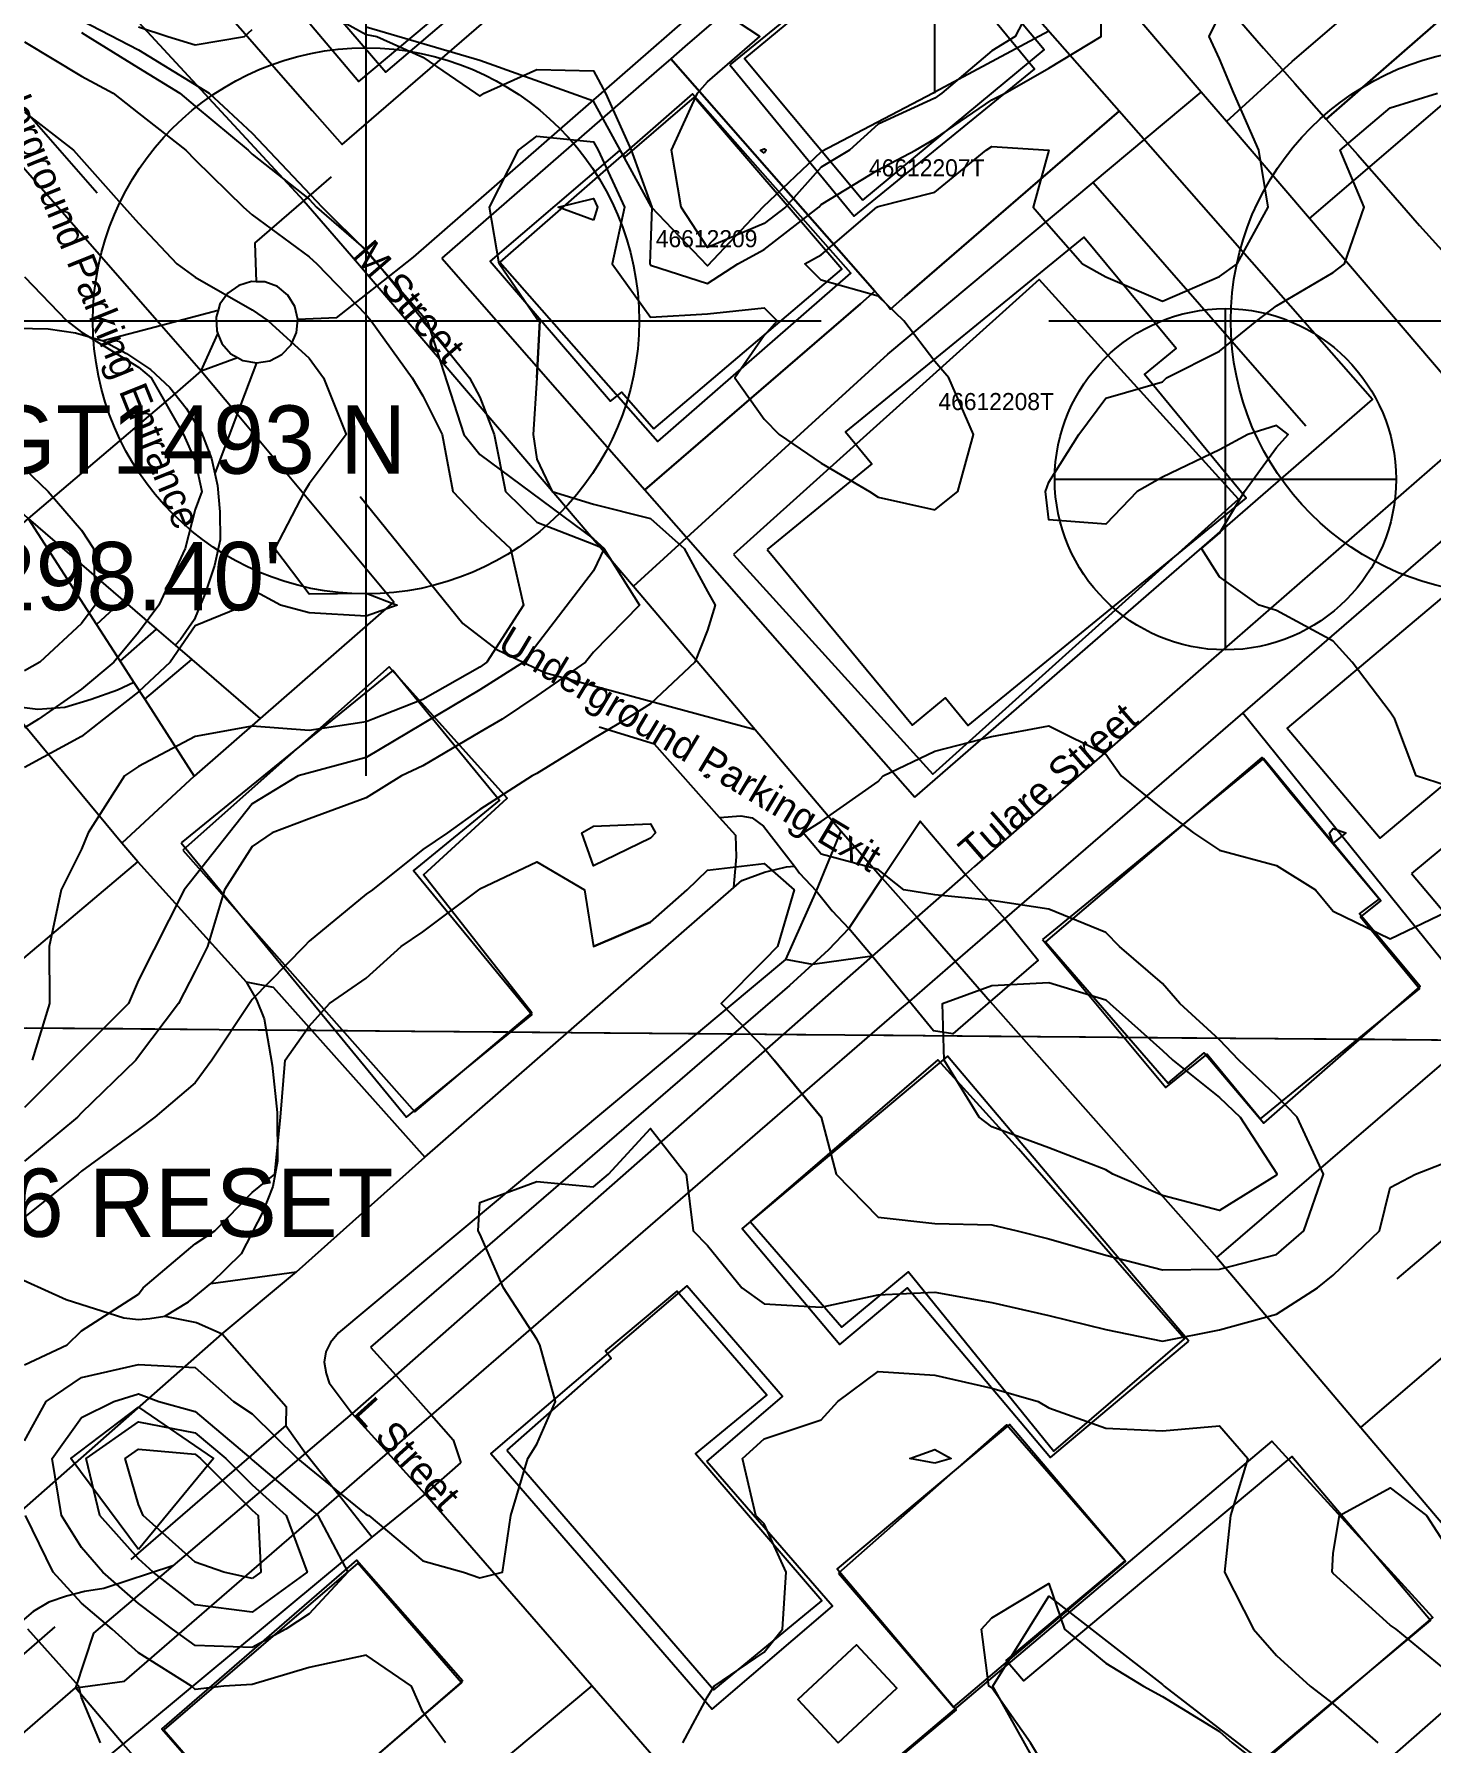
# Model space of a CAD drawing. Header units: metres. Extents: x 5999505 to 6749006, y 1851910 to 2460485.
# Drawn here: x 6330562 to 6331298, y 2151603 to 2152505 of the extents above; entities that cross this region are included whole.
import ezdxf

# ---------------------------------------------------------------- set-up
doc = ezdxf.new("R2010")
doc.units = ezdxf.units.M
for name, color, linetype in [('ADJOINING_LABELS', 230, 'Continuous'), ('ADJOINING_PARCELS', 241, 'Continuous'), ('BENCHMARKS', 2, 'Continuous'), ('BM_LABELS', 2, 'Continuous'), ('BUILDINGS', 9, 'Continuous'), ('CENTER', 1, 'Continuous'), ('CL_LOCAL', 4, 'Continuous'), ('CL_MAJOR', 2, 'Continuous'), ('CL_TRAIL', 6, 'Continuous'), ('CONTOUR_1FT', 251, 'Continuous'), ('CONTOUR_INDEX', 150, 'Continuous'), ('CONTOUR_MAJOR', 92, 'Continuous'), ('PLSS_QQ', 8, 'Continuous'), ('PLSS_QQ_3D', 7, 'Continuous'), ('PLSS_SECTION', 7, 'Continuous'), ('PLSS_SECTION_3D', 7, 'Continuous'), ('ROAD_LABELS', 3, 'Continuous')]:
    doc.layers.add(name, color=color, linetype=linetype)

msp = doc.modelspace()

# ---------------------------------------------------------------- linework, layer by layer
at = {"layer": 'ADJOINING_PARCELS'}
for points in [[(6331371.1293, 2152570.9249), (6331355.9352, 2152558.3067), (6331243.0464, 2152459.8385), (6331259.5958, 2152441.1352), (6331275.9987, 2152422.4331), (6331292.4017, 2152403.731), (6331308.9526, 2152385.2098), (6331325.3556, 2152366.5077), (6331340.742, 2152348.9062), (6331454.211, 2152446.6419), (6331469.2616, 2152459.6254), (6331582.8657, 2152556.0862), (6331566.1741, 2152575.3366), (6331549.7711, 2152594.0385), (6331533.3696, 2152612.9225), (6331516.9666, 2152631.6244), (6331500.7101, 2152650.3252), (6331484.3087, 2152669.2091), (6331371.1293, 2152570.9249)], [(6331012.2104, 2152361.0631), (6331013.3705, 2152359.5973), (6331020.8974, 2152366.271), (6331133.9279, 2152464.0089), (6331018.2357, 2152595.6596), (6330905.0603, 2152498.1054), (6330897.5349, 2152491.6137), (6331005.0974, 2152369.131), (6331012.2104, 2152361.0631)], [(6330776.8242, 2152386.4762), (6330883.9501, 2152264.3607), (6330997.5704, 2152362.4573), (6331005.0974, 2152369.131), (6330897.5349, 2152491.6137), (6330890.0095, 2152485.1221), (6330776.8242, 2152386.4762)], [(6331026.2059, 2152102.2736), (6331267.6224, 2152312.0052), (6331133.9279, 2152464.0089), (6331020.8974, 2152366.271), (6331013.3705, 2152359.5973), (6331012.2104, 2152361.0631), (6331005.0974, 2152369.131), (6330997.5704, 2152362.4573), (6330883.9501, 2152264.3607), (6331026.2059, 2152102.2736)]]:
    msp.add_lwpolyline(points, close=True, dxfattribs=at)
for points in [[(6331193.6913, 2152515.9461), (6331210.0941, 2152497.2439), (6331210.0941, 2152497.2439), (6331226.6435, 2152478.5406), (6331243.0464, 2152459.8385), (6331355.9352, 2152558.3067)], [(6330659.1032, 2152520.6936), (6330675.6522, 2152501.99), (6330692.0532, 2152483.1055), (6330708.4557, 2152464.4031), (6330724.2782, 2152446.4336), (6330837.6054, 2152544.532)]]:
    msp.add_lwpolyline(points, dxfattribs=at)
at = {"layer": 'BENCHMARKS'}
for p, q in [((6331190.0153, 2152179.8619, 296.1), (6331190.0153, 2152359.8619, 296.1)), ((6331100.0153, 2152269.8619, 296.1), (6331280.0153, 2152269.8619, 296.1))]:
    msp.add_line(p, q, dxfattribs=at)
msp.add_circle((6331190.0153, 2152269.8619, 296.1), 90, dxfattribs=at)
at = {"layer": 'BUILDINGS'}
for points in [[(6330694.7424, 2152525.134), (6330733.0488, 2152479.6744), (6330939.5867, 2152652.7359), (6330901.2772, 2152697.8312), (6330694.7424, 2152525.134)], [(6330708.2332, 2152530.1203), (6330747.3009, 2152484.5817), (6330943.8876, 2152651.9361), (6330904.8198, 2152697.4745), (6330708.2332, 2152530.1203)], [(6330928.6287, 2152488.4826), (6330994.2853, 2152408.5397), (6331089.4221, 2152486.0724), (6331023.765, 2152565.9787), (6330928.6287, 2152488.4826)], [(6330998.8971, 2152417.0576), (6331094.4879, 2152496.3706), (6331052.9907, 2152545.8607), (6331046.7957, 2152540.8144), (6331029.3884, 2152562.0734), (6331007.8497, 2152544.0462), (6331004.3665, 2152548.0796), (6330936.5093, 2152491.8403), (6330998.8971, 2152417.0576)], [(6330807.3695, 2152384.3324), (6330890.7802, 2152289.6807), (6330992.4862, 2152378.5183), (6330909.0754, 2152473.1698), (6330807.3695, 2152384.3324)], [(6330888.6079, 2152296.3611), (6330987.7574, 2152380.7415), (6330909.9685, 2152471.3057), (6330873.3758, 2152439.9313), (6330870.4726, 2152443.2318), (6330802.304, 2152384.8109), (6330865.8727, 2152311.1105), (6330871.7717, 2152315.7951), (6330888.6079, 2152296.3611)], [(6330948.4515, 2152232.8855), (6331025.0512, 2152140.1468), (6331042.4582, 2152154.5671), (6331054.3523, 2152139.9066), (6331200.9715, 2152259.9422), (6331147.2956, 2152325.1871), (6331164.1104, 2152338.8842), (6331115.3621, 2152397.5354), (6330989.6902, 2152294.8041), (6331003.6173, 2152277.9425), (6330948.4515, 2152232.8855)], [(6330930.6425, 2152230.1917), (6331035.7112, 2152114.3557), (6331196.9519, 2152259.3198), (6331091.8537, 2152375.1554), (6330930.6425, 2152230.1917)], [(6331288.1381, 2152061.9002), (6331320.3524, 2152023.7728), (6331436.3104, 2152121.1239), (6331338.5013, 2152236.2436), (6331222.5405, 2152138.5288), (6331271.5884, 2152080.6035), (6331309.9451, 2152112.6921), (6331326.1988, 2152093.6272), (6331288.1381, 2152061.9002)], [(6330639.5, 2152078.1401), (6330758.1617, 2151933.3568), (6330824.2446, 2151987.4258), (6330761.8653, 2152063.301), (6330807.2967, 2152100.4279), (6330751.0111, 2152168.9716), (6330639.5, 2152078.1401)], [(6330640.2878, 2152074.1652), (6330762.5512, 2151936.197), (6330824.2829, 2151988.5177), (6330767.1814, 2152061.2185), (6330811.2625, 2152101.6332), (6330749.123, 2152170.9895), (6330640.2878, 2152074.1652)], [(6331093.573, 2152027.0863), (6331158.5726, 2151949.006), (6331180.4016, 2151966.6668), (6331208.5466, 2151932.5774), (6331292.3285, 2152001.0655), (6331261.2832, 2152038.8193), (6331271.9032, 2152047.4701), (6331210.1029, 2152122.6114), (6331093.573, 2152027.0863)], [(6331095.1751, 2152025.9081), (6331159.7936, 2151951.3989), (6331178.7951, 2151967.2989), (6331210.3152, 2151930.2692), (6331292.6616, 2152002.3734), (6331260.7408, 2152040.5713), (6331271.031, 2152048.3147), (6331224.3403, 2152104.2547), (6331209.1404, 2152123.1654), (6331095.1751, 2152025.9081)], [(6331170.6638, 2151815.2917), (6331043.5468, 2151965.6036), (6330935.259, 2151874.7446), (6330986.624, 2151813.523), (6331022.3264, 2151843.4486), (6331097.7822, 2151753.9961), (6331170.6638, 2151815.2917)], [(6330939.5079, 2151878.314), (6330987.7837, 2151822.7246), (6331022.9808, 2151851.7805), (6331099.6258, 2151757.2577), (6331168.476, 2151816.511), (6331080.9185, 2151916.7663), (6331038.4607, 2151963.5701), (6330939.5079, 2151878.314)], [(6330916.6692, 2151751.8399), (6330956.5097, 2151786.1003), (6330905.9999, 2151844.4022), (6330802.7133, 2151756.0512), (6330919.4067, 2151621.1148), (6330982.8559, 2151675.5698), (6330916.6692, 2151751.8399)], [(6330811.1966, 2151757.8384), (6330920.1939, 2151631.3388), (6330977.1635, 2151678.2378), (6330910.607, 2151755.858), (6330948.1938, 2151786.8602), (6330900.7026, 2151841.6423), (6330863.0833, 2151810.2399), (6330866.2159, 2151806.3187), (6330811.1966, 2151757.8384)], [(6331052.3164, 2151462.3812), (6331298.099, 2151667.8904), (6331224.9626, 2151754.4107), (6331083.6301, 2151636.152), (6331074.3401, 2151646.7863), (6331137.1879, 2151699.4262), (6331076.2393, 2151771.2841), (6330985.3611, 2151695.2093), (6331048.0468, 2151620.7884), (6330972.2164, 2151557.3329), (6331052.3164, 2151462.3812)], [(6330985.9278, 2151692.8382), (6331046.6526, 2151622.2926), (6331137.2725, 2151699.0251), (6331074.5972, 2151771.1519), (6330985.9278, 2151692.8382)], [(6330972.2798, 2151557.9149), (6331055.5934, 2151461.7718), (6331299.3724, 2151669.5183), (6331214.4506, 2151762.5428), (6330972.2798, 2151557.9149)], [(6330787.9559, 2151636.0278), (6330731.9237, 2151699.8365), (6330629.2161, 2151610.7532), (6330684.9553, 2151546.9467), (6330787.9559, 2151636.0278)], [(6330630.2963, 2151610.271), (6330684.9571, 2151547.1651), (6330787.2443, 2151635.0142), (6330732.6129, 2151698.1196), (6330630.2963, 2151610.271)], [(6330985.7812, 2151603.4591), (6331016.7866, 2151632.3309), (6330995.5814, 2151655.0773), (6330964.576, 2151626.2056), (6330985.7812, 2151603.4591)]]:
    msp.add_lwpolyline(points, close=True, dxfattribs=at)
at = {"layer": 'CENTER'}
msp.add_line((6331036.8765, 2152473.3947, 275.3327), (6331036.8765, 2152833.3947, 275.3327), dxfattribs=at)
at = {"layer": 'CL_LOCAL'}
for points in [[(6331190.5251, 2152458.5211), (6331225.1268, 2152490.1306), (6331446.9535, 2152680.619), (6331500.7597, 2152724.4503)], [(6330511.5083, 2152631.6012), (6330523.2909, 2152542.7795), (6330528.4822, 2152514.8124), (6330532.8312, 2152498.4661), (6330541.9802, 2152481.4251), (6330595.0783, 2152420.9532)], [(6331234.3235, 2152407.3012), (6331414.9549, 2152562.411)], [(6330877.9646, 2152213.403), (6331012.0921, 2152335.9065), (6331120.2279, 2152426.3302), (6331177.2898, 2152473.9934)], [(6331120.2279, 2152426.3302), (6331232.461, 2152297.9485)], [(6330733.8303, 2152260.6773), (6330787.9015, 2152193.7172), (6330805.4611, 2152180.2844), (6330830.9121, 2152167.952), (6330942.1043, 2152137.8049)], [(6331330.2822, 2151983.8982), (6331199.2223, 2152146.5474)], [(6331185.4128, 2151859.3695), (6331330.2822, 2151983.8982), (6331483.3544, 2152115.4964)], [(6330987.3215, 2152084.4978), (6330974.286, 2152052.8574), (6330958.0773, 2152016.6192)], [(6330958.0773, 2152016.6192), (6330722.2985, 2151819.5866), (6330718.1844, 2151814.5962), (6330715.6819, 2151809.5925), (6330714.9054, 2151804.247), (6330715.8527, 2151798.2684), (6330717.5402, 2151793.2303), (6330729.6568, 2151777.1116)], [(6331003.8042, 2152018.3196), (6330972.2968, 2152013.9542), (6330958.0773, 2152016.6192)], [(6331418.3328, 2151904.4283), (6331391.302, 2151935.0497), (6331384.0717, 2151935.9827), (6331280.3803, 2151848.0701)], [(6331261.4533, 2151769.6942), (6331418.3328, 2151904.4283)], [(6330635.0797, 2151696.7722), (6330598.6157, 2151684.8023), (6330588.4636, 2151683.2109), (6330578.9206, 2151680.8499), (6330569.7217, 2151677.576), (6330561.3307, 2151672.7663), (6330498.2686, 2151619.1464), (6330471.8863, 2151596.6449), (6330461.8516, 2151591.5211), (6330453.3712, 2151590.0981), (6330440.4868, 2151591.2234), (6330432.7686, 2151593.3984), (6330427.1071, 2151596.2483), (6330409.6296, 2151608.9889)], [(6330904.7354, 2151268.52), (6330698.298, 2151501.692), (6330608.8135, 2151602.729), (6330583.6804, 2151632.4254)], [(6330855.8897, 2151633.4317), (6330698.298, 2151501.692)]]:
    msp.add_lwpolyline(points, dxfattribs=at)
at = {"layer": 'CL_MAJOR'}
for points in [[(6331334.2275, 2152290.4892), (6331234.3235, 2152407.3012), (6331190.5251, 2152458.5211), (6331177.2898, 2152473.9934), (6331043.6315, 2152630.257), (6331022.5021, 2152655.0052), (6330913.8933, 2152781.9746), (6330845.6871, 2152861.7566), (6330737.4865, 2152988.2864), (6330718.8242, 2153010.102)], [(6330412.8958, 2152748.1143), (6330433.0917, 2152723.9559), (6330462.0223, 2152689.3859), (6330489.2758, 2152657.5604), (6330511.5083, 2152631.6012), (6330608.3182, 2152520.2732), (6330704.0498, 2152416.7091), (6330729.2463, 2152387.6676), (6330742.7723, 2152371.9378), (6330877.9646, 2152213.403), (6330942.1043, 2152137.8049), (6330987.3215, 2152084.4978), (6331004.6224, 2152064.5139), (6331009.0347, 2152059.4171), (6331027.2693, 2152038.9523)], [(6331334.2275, 2152290.4892), (6331304.4344, 2152280.7211), (6331057.728, 2152065.535), (6331053.0058, 2152061.4232), (6331027.2693, 2152038.9523)], [(6331047.6481, 2152015.521), (6331073.7072, 2152038.0257), (6331199.2223, 2152146.5474), (6331325.5629, 2152255.7911), (6331334.2275, 2152290.4892)], [(6331027.2693, 2152038.9523), (6331003.8042, 2152018.3196), (6330752.6206, 2151797.3113), (6330729.6568, 2151777.1116)], [(6331027.2693, 2152038.9523), (6331047.6481, 2152015.521)], [(6330748.4161, 2151756.3147), (6330771.3773, 2151776.1867), (6331018.1649, 2151989.9862), (6331023.3886, 2151994.4943), (6331047.6481, 2152015.521)], [(6331047.6481, 2152015.521), (6331065.9357, 2151994.364), (6331185.4128, 2151859.3695), (6331261.4533, 2151769.6942), (6331352.8483, 2151661.9811)], [(6330729.6568, 2151777.1116), (6330705.0168, 2151756.1975), (6330635.0797, 2151696.7722), (6330593.2357, 2151661.2544), (6330583.6804, 2151632.4254)], [(6330748.4161, 2151756.3147), (6330729.6568, 2151777.1116)], [(6330583.6804, 2151632.4254), (6330609.4969, 2151635.9998), (6330722.6806, 2151734.0261), (6330748.4161, 2151756.3147)], [(6332014.0761, 2150289.4431), (6331989.9473, 2150316.8363), (6331901.1826, 2150420.9214), (6331897.4935, 2150424.92), (6331867.1219, 2150459.3545), (6331783.5786, 2150553.2033), (6331676.401, 2150673.8593), (6331586.4383, 2150781.6688), (6331462.436, 2150930.2785), (6331366.9904, 2151044.6869), (6331290.9886, 2151132.2135), (6331104.939, 2151347.0846), (6331056.7445, 2151401.9814), (6330955.3458, 2151519.025), (6330855.8897, 2151633.4317), (6330767.9882, 2151734.5645), (6330748.4161, 2151756.3147)], [(6330447.9909, 2150867.4915), (6330469.9516, 2150886.7526), (6330602.1592, 2151002.8622), (6330752.3706, 2151134.7348), (6330904.7354, 2151268.52), (6331001.1949, 2151353.2138), (6331056.7445, 2151401.9814), (6331352.8483, 2151661.9811)], [(6330431.8045, 2151501.0407), (6330460.166, 2151525.4555), (6330583.6804, 2151632.4254)]]:
    msp.add_lwpolyline(points, dxfattribs=at)
at = {"layer": 'CL_TRAIL'}
for points in [[(6330761.8847, 2152387.0721), (6331022.257, 2152614.3765)], [(6330548.6677, 2152442.9603), (6330629.0519, 2152350.9904), (6330649.9539, 2152327.1175), (6330668.9598, 2152304.2797), (6330751.5141, 2152205.2657), (6330681.0625, 2152143.6964), (6330646.3527, 2152113.3262), (6330608.1726, 2152077.8512), (6330548.2272, 2152150.2846), (6330494.3061, 2152192.6688), (6330462.1203, 2152248.3818), (6330407.6884, 2152310.5761), (6330408.4401, 2152323.6037), (6330443.5218, 2152352.8783), (6330475.2081, 2152379.0498), (6330548.6677, 2152442.9603)], [(6330678.2562, 2152394.421), (6330704.0498, 2152416.7091), (6330718.7464, 2152429.3675)], [(6330678.2562, 2152394.421), (6330678.9975, 2152374.0632)], [(6330721.2709, 2152354.93), (6330742.7723, 2152371.9378), (6330761.8847, 2152387.0721)], [(6330676.5075, 2152374.1564), (6330669.751, 2152372.1002), (6330664.0326, 2152367.9967), (6330659.853, 2152362.1695), (6330658.9181, 2152358.9369), (6330657.8331, 2152355.2686), (6330658.2137, 2152348.0932), (6330658.8168, 2152346.5956), (6330660.9136, 2152341.4449), (6330665.675, 2152336.0539), (6330669.2043, 2152334.059), (6330671.946, 2152332.5073), (6330679.056, 2152331.2111), (6330686.1857, 2152332.3176), (6330692.5427, 2152335.6878), (6330697.3612, 2152340.8181), (6330700.256, 2152347.202), (6330700.958, 2152354.1865), (6330699.344, 2152361.0443), (6330695.6129, 2152367.0094), (6330690.1698, 2152371.4593), (6330683.5675, 2152373.9164), (6330678.9975, 2152374.0632), (6330676.5075, 2152374.1564)], [(6330658.9181, 2152358.9369), (6330629.0519, 2152350.9904), (6330598.2166, 2152342.797)], [(6330721.2709, 2152354.93), (6330700.958, 2152354.1865)], [(6330504.1157, 2152334.5044), (6330520.7681, 2152342.6685), (6330536.5383, 2152346.8715), (6330552.7055, 2152349.4693), (6330569.2306, 2152349.2607), (6330583.7764, 2152347.1025), (6330598.2166, 2152342.797), (6330610.6746, 2152336.1778), (6330623.2058, 2152327.774), (6330633.3831, 2152318.1881), (6330636.0519, 2152314.8895), (6330642.1435, 2152307.3396), (6330650.097, 2152294.5681), (6330655.347, 2152280.8722), (6330657.2151, 2152272.8473), (6330658.6583, 2152266.6097), (6330659.8624, 2152252.6558), (6330659.9175, 2152237.9467), (6330657.0218, 2152224.3177), (6330652.1546, 2152209.6855), (6330646.2086, 2152195.7174), (6330639.1196, 2152185.2903), (6330636.2239, 2152182.3651)], [(6330649.9539, 2152327.1175), (6330658.8168, 2152346.5956)], [(6330649.9539, 2152327.1175), (6330669.2043, 2152334.059)], [(6330679.056, 2152331.2111), (6330668.9598, 2152304.2797), (6330657.2151, 2152272.8473)], [(6330649.9539, 2152327.1175), (6330636.0519, 2152314.8895), (6330558.8258, 2152249.0801), (6330494.3061, 2152192.6688)], [(6330484.3465, 2152317.9194), (6330492.4894, 2152310.389), (6330509.5315, 2152294.6302), (6330558.8258, 2152249.0801), (6330594.7913, 2152193.2998), (6330607.3196, 2152173.8282), (6330614.4664, 2152162.7381)], [(6330558.8258, 2152249.0801), (6330608.6979, 2152206.0739), (6330626.4762, 2152190.746), (6330636.2239, 2152182.3651)], [(6330594.7913, 2152193.2998), (6330608.6979, 2152206.0739)], [(6330607.3196, 2152173.8282), (6330626.4762, 2152190.746)], [(6330620.2244, 2152153.8074), (6330645.011, 2152174.7566)], [(6330636.2239, 2152182.3651), (6330645.011, 2152174.7566), (6330681.0625, 2152143.6964)], [(6330614.4664, 2152162.7381), (6330605.9055, 2152158.6215), (6330591.9749, 2152153.6388), (6330578.0509, 2152149.4571), (6330563.9185, 2152148.4445), (6330548.2272, 2152150.2846)], [(6330614.4664, 2152162.7381), (6330620.2244, 2152153.8074), (6330646.3527, 2152113.3262)], [(6330930.873, 2152054.5968), (6330932.148, 2152070.7148), (6330931.8294, 2152081.8945), (6330923.2931, 2152091.5033), (6330889.0031, 2152130.1579), (6330859.7441, 2152139.0992)], [(6330923.2931, 2152091.5033), (6330934.4347, 2152092.2857), (6330940.5215, 2152091.2892), (6330946.3755, 2152086.9087), (6330962.8168, 2152065.7304)], [(6330991.4705, 2152032.9837), (6331009.0347, 2152059.4171), (6331029.0615, 2152089.5804), (6331053.0058, 2152061.4232), (6331073.7072, 2152038.0257), (6331091.3455, 2152016.2915), (6331065.9357, 2151994.364), (6331046.2217, 2151977.3413), (6331036.1543, 2151978.9165), (6331023.3886, 2151994.4943), (6331003.8042, 2152018.3196), (6330991.4705, 2152032.9837)], [(6330616.5315, 2152068.0618), (6330608.1726, 2152077.8512)], [(6330443.7004, 2151921.7036), (6330535.9757, 2152000.0953), (6330616.5315, 2152068.0618), (6330673.681, 2152004.8262), (6330687.8697, 2152001.9792), (6330767.9228, 2151912.306)], [(6330767.9228, 2151912.306), (6330930.873, 2152054.5968), (6330935.0639, 2152058.2396), (6330946.9966, 2152062.5835), (6330958.6533, 2152065.4369), (6330962.8168, 2152065.7304), (6330965.4539, 2152062.1409)], [(6330965.4539, 2152062.1409), (6330974.286, 2152052.8574), (6330982.5793, 2152042.1948)], [(6330982.5793, 2152042.1948), (6330991.4705, 2152032.9837), (6330980.7704, 2152021.7123)], [(6330980.7704, 2152021.7123), (6330972.2968, 2152013.9542), (6330960.1914, 2152002.8399)], [(6330673.681, 2152004.8262), (6330679.1116, 2151995.2793), (6330683.1908, 2151985.3066), (6330687.4737, 2151960.8784), (6330689.9638, 2151935.8097), (6330690.1646, 2151910.2864), (6330687.6806, 2151896.8361), (6330682.4716, 2151883.4081), (6330671.1255, 2151861.2927), (6330655.0864, 2151845.7691)], [(6330960.1914, 2152002.8399), (6330739.2623, 2151812.0931)], [(6330474.2162, 2151883.8076), (6330547.0061, 2151851.7536), (6330578.8576, 2151837.3296), (6330609.1655, 2151827.6148), (6330616.9531, 2151826.7499), (6330622.9353, 2151827.2833), (6330630.7397, 2151828.4571), (6330643.3434, 2151835.9991), (6330655.0864, 2151845.7691), (6330700.2634, 2151851.8424), (6330767.9228, 2151912.306)], [(6330661.0212, 2151819.1066), (6330700.2634, 2151851.8424)], [(6330630.7397, 2151828.4571), (6330647.4738, 2151825.1158), (6330661.0212, 2151819.1066)], [(6330474.8581, 2151655.2001), (6330661.0212, 2151819.1066), (6330694.6992, 2151780.8572), (6330694.588, 2151770.8825)], [(6330739.2623, 2151812.0931), (6330752.6206, 2151797.3113), (6330771.3773, 2151776.1867), (6330782.7879, 2151763.3141)], [(6330694.588, 2151770.8825), (6330612.8365, 2151700.1222)], [(6330694.588, 2151770.8825), (6330705.0168, 2151756.1975), (6330722.6806, 2151734.0261), (6330740.1696, 2151711.9653)], [(6330782.7879, 2151763.3141), (6330786.9375, 2151751.1928)], [(6330740.1696, 2151711.9653), (6330767.9882, 2151734.5645), (6330786.9375, 2151751.1928)], [(6330483.918, 2151498.865), (6330608.8135, 2151602.729), (6330740.1696, 2151711.9653)], [(6330572.7802, 2151664.6262), (6330484.2656, 2151587.5506), (6330475.4616, 2151582.4167), (6330466.7016, 2151579.0663), (6330456.6102, 2151577.7294), (6330446.9732, 2151578.209)]]:
    msp.add_lwpolyline(points, dxfattribs=at)
at = {"layer": 'CONTOUR_1FT'}
for points, elevation in [([(6330706.8765, 2152520.9479), (6330736.8765, 2152504.4014), (6330742.6457, 2152503.3947), (6330766.8765, 2152492.5326), (6330794.6265, 2152473.3947), (6330796.8765, 2152471.8429), (6330799.2449, 2152473.3947), (6330826.8765, 2152486.0453), (6330856.8765, 2152485.2697), (6330863.1402, 2152473.3947), (6330876.7602, 2152443.3947), (6330886.8765, 2152415.3302), (6330887.4982, 2152413.3947), (6330886.8765, 2152393.3947), (6330886.4817, 2152383.3947), (6330886.8765, 2152382.8442), (6330916.8765, 2152373.1273), (6330932.8765, 2152383.3947), (6330946.8765, 2152391.0659), (6330975.6412, 2152413.3947), (6330976.8765, 2152414.7672), (6331006.8765, 2152433.0101), (6331026.6326, 2152443.3947), (6331036.8765, 2152449.3947), (6331066.8765, 2152469.9521), (6331073.8765, 2152473.3947), (6331096.8765, 2152486.6639), (6331124.4955, 2152503.3947), (6331124.7765, 2152533.3947)], 295), ([(6331094.8176, 2152533.3947), (6331079.13, 2152503.3947), (6331066.8765, 2152495.8295), (6331040.5499, 2152473.3947), (6331036.8765, 2152470.8232), (6331006.8765, 2152457.1947), (6330991.8765, 2152443.3947), (6330976.8765, 2152434.3751), (6330957.9941, 2152413.3947), (6330946.8765, 2152404.7645), (6330916.8765, 2152392.0347), (6330903.0423, 2152413.3947), (6330897.9291, 2152443.3947), (6330911.5823, 2152473.3947), (6330916.8765, 2152479.3947), (6330944.5688, 2152503.3947), (6330916.8765, 2152521.3947)], 296), ([(6330616.8765, 2152508.5166), (6330632.432, 2152503.3947), (6330646.8765, 2152498.9119), (6330672.8765, 2152503.3947), (6330676.8765, 2152507.1447)], 294), ([(6330828.4554, 2152353.3947), (6330826.8765, 2152354.4661), (6330807.1204, 2152383.3947), (6330802.0583, 2152413.3947), (6330817.331, 2152443.3947), (6330826.8765, 2152450.7203), (6330856.8765, 2152447.8157), (6330859.3183, 2152443.3947), (6330873.2272, 2152413.3947), (6330866.7449, 2152383.3947), (6330886.8765, 2152355.3213), (6330916.8765, 2152357.0845), (6330946.8765, 2152360.2368), (6330953.6006, 2152353.3947), (6330946.8765, 2152345.7476), (6330931.26, 2152323.3947), (6330946.8765, 2152301.4716), (6330954.801, 2152293.3947), (6330976.8765, 2152278.3947), (6331002.3112, 2152263.3947), (6331006.8765, 2152260.3512), (6331036.8765, 2152253.7947), (6331048.8765, 2152263.3947), (6331057.199, 2152293.3947), (6331044.1178, 2152323.3947), (6331036.8765, 2152331.9661), (6331020.4702, 2152353.3947), (6331006.8765, 2152366.3797), (6330976.8765, 2152374.8232), (6330968.1668, 2152383.3947), (6330976.8765, 2152388.2595), (6331006.2449, 2152413.3947), (6331006.8765, 2152413.7793), (6331036.8765, 2152421.3539), (6331063.8765, 2152443.3947), (6331066.8765, 2152445.3619), (6331096.8765, 2152443.3947), (6331088.6946, 2152413.3947), (6331096.8765, 2152403.7518), (6331114.689, 2152383.3947), (6331126.8765, 2152376.5526), (6331156.8765, 2152363.7225), (6331186.8765, 2152376.8729), (6331196.2515, 2152383.3947), (6331212.4647, 2152413.3947), (6331207.6117, 2152443.3947), (6331194.4884, 2152473.3947), (6331186.8765, 2152491.609), (6331181.3765, 2152503.3947), (6331186.8765, 2152514.3947)], 294), ([(6330586.8765, 2152505.3947), (6330590.2785, 2152503.3947), (6330616.8765, 2152486.8562), (6330638.7515, 2152473.3947), (6330646.8765, 2152466.6121), (6330674.689, 2152443.3947), (6330676.8765, 2152441.2297), (6330706.8765, 2152417.5326), (6330710.8109, 2152413.3947), (6330736.8765, 2152390.6804), (6330743.096, 2152383.3947), (6330766.8765, 2152353.8492), (6330767.2174, 2152353.3947), (6330791.3957, 2152323.3947), (6330796.8765, 2152313.2161), (6330804.4792, 2152293.3947), (6330810.3765, 2152263.3947), (6330826.8765, 2152247.2971), (6330856.8765, 2152235.7024), (6330862.199, 2152233.3947), (6330881.0228, 2152203.3947), (6330856.8765, 2152178.6447), (6330852.5907, 2152173.3947), (6330826.8765, 2152155.6482), (6330808.7515, 2152143.3947), (6330796.8765, 2152136.5272), (6330766.8765, 2152118.6888), (6330755.6265, 2152113.3947), (6330736.8765, 2152101.8562), (6330706.8765, 2152090.7532), (6330687.3765, 2152083.3947), (6330676.8765, 2152076.1533), (6330662.2098, 2152053.3947), (6330653.3765, 2152023.3947), (6330646.8765, 2152010.3947), (6330637.9291, 2151993.3947), (6330616.8765, 2151965.4877), (6330615.4479, 2151963.3947), (6330586.8765, 2151935.7024), (6330584.7025, 2151933.3947), (6330556.8765, 2151910.2621)], 295), ([(6330556.8765, 2152500.5223), (6330586.8765, 2152482.3711), (6330603.6412, 2152473.3947), (6330616.8765, 2152462.9296), (6330641.9511, 2152443.3947), (6330646.8765, 2152438.3947), (6330672.2611, 2152413.3947), (6330676.8765, 2152409.228), (6330706.8765, 2152387.109), (6330710.939, 2152383.3947), (6330736.8765, 2152356.6205), (6330739.6287, 2152353.3947), (6330761.2515, 2152323.3947), (6330766.8765, 2152313.8202), (6330776.9817, 2152293.3947), (6330782.6392, 2152263.3947), (6330796.8765, 2152248.3947), (6330813.0303, 2152233.3947), (6330819.8765, 2152203.3947), (6330800.5128, 2152173.3947), (6330796.8765, 2152170.698), (6330766.8765, 2152153.7395), (6330740.4059, 2152143.3947), (6330736.8765, 2152141.8757), (6330706.8765, 2152137.3947), (6330676.8765, 2152139.5851), (6330646.8765, 2152134.2642), (6330616.8765, 2152118.3127), (6330609.5594, 2152113.3947), (6330590.305, 2152083.3947), (6330586.8765, 2152074.8232), (6330576.1622, 2152053.3947), (6330569.8765, 2152023.3947), (6330570.0015, 2151993.3947), (6330560.7895, 2151963.3947)], 296), ([(6331306.8765, 2152108.1006), (6331290.5128, 2152113.3947), (6331279.3765, 2152143.3947), (6331276.8765, 2152146.9947), (6331256.8765, 2152173.3947), (6331246.8765, 2152184.3947), (6331216.8765, 2152200.5822), (6331207.8765, 2152203.3947), (6331186.8765, 2152218.3947), (6331177.331, 2152233.3947), (6331186.8765, 2152241.4716), (6331200.1323, 2152263.3947), (6331216.8765, 2152286.6205), (6331223.0529, 2152293.3947), (6331216.8765, 2152298.1674), (6331201.8765, 2152293.3947), (6331186.8765, 2152285.3178), (6331156.8765, 2152271.0417), (6331143.4282, 2152263.3947), (6331126.8765, 2152246.2518), (6331096.8765, 2152248.3947), (6331095.1117, 2152263.3947), (6331096.8765, 2152268.3947), (6331112.6659, 2152293.3947), (6331126.8765, 2152312.6804), (6331156.8765, 2152321.1996), (6331158.9695, 2152323.3947), (6331186.8765, 2152337.3482), (6331206.5907, 2152353.3947), (6331216.8765, 2152361.3068), (6331246.8765, 2152378.9829), (6331252.7588, 2152383.3947), (6331263.0927, 2152413.3947), (6331250.5128, 2152443.3947), (6331276.8765, 2152465.7024), (6331301.8765, 2152473.3947)], 293), ([(6330556.8765, 2152463.3947), (6330582.5907, 2152443.3947), (6330586.8765, 2152438.7072), (6330609.3765, 2152413.3947), (6330616.8765, 2152404.9572), (6330637.1706, 2152383.3947), (6330646.8765, 2152376.3734), (6330676.8765, 2152359.1394), (6330685.314, 2152353.3947), (6330706.8765, 2152333.6804), (6330714.536, 2152323.3947), (6330726.3765, 2152293.3947), (6330706.8765, 2152267.3947), (6330704.4275, 2152263.3947), (6330688.8765, 2152233.3947), (6330706.8765, 2152209.3947), (6330736.8765, 2152209.8232), (6330753.2401, 2152203.3947), (6330736.8765, 2152197.5882), (6330706.8765, 2152199.4816), (6330691.8765, 2152203.3947), (6330676.8765, 2152211.5765), (6330673.5431, 2152203.3947), (6330646.8765, 2152192.4856), (6330633.6133, 2152173.3947), (6330616.8765, 2152157.8064)], 297), ([(6330946.8765, 2152441.8562), (6330944.8765, 2152443.3947), (6330946.8765, 2152444.1739), (6330947.9479, 2152443.3947), (6330946.8765, 2152441.8562)], 297), ([(6330856.8765, 2152406.4716), (6330838.1265, 2152413.3947), (6330856.8765, 2152417.8501), (6330859.0092, 2152413.3947), (6330856.8765, 2152406.4716)], 293), ([(6330556.8765, 2152376.5765), (6330579.0504, 2152353.3947), (6330586.8765, 2152347.3947), (6330616.8765, 2152328.9761), (6330623.5431, 2152323.3947), (6330640.6696, 2152293.3947), (6330646.8765, 2152279.5485), (6330650.2636, 2152263.3947), (6330646.8765, 2152253.8492), (6330641.5823, 2152233.3947), (6330627.7168, 2152203.3947), (6330616.8765, 2152189.0613), (6330603.9407, 2152173.3947), (6330586.8765, 2152159.1962), (6330564.1292, 2152143.3947), (6330556.8765, 2152138.7793)], 298), ([(6330826.8765, 2152323.3947), (6330828.4554, 2152353.3947), (6330826.8765, 2152323.3947), (6330825.0271, 2152293.3947), (6330826.8765, 2152280.5375), (6330835.0583, 2152263.3947), (6330856.8765, 2152256.6814), (6330886.8765, 2152249.2011), (6330904.5873, 2152233.3947), (6330916.8765, 2152210.728), (6330920.9505, 2152203.3947), (6330916.8765, 2152190.1947), (6330910.2098, 2152173.3947), (6330886.8765, 2152151.4544), (6330874.0193, 2152143.3947), (6330856.8765, 2152133.109), (6330826.8765, 2152114.6109), (6330824.5688, 2152113.3947), (6330796.8765, 2152095.6898), (6330779.831, 2152083.3947), (6330766.8765, 2152074.6254), (6330740.338, 2152053.3947), (6330736.8765, 2152050.9947), (6330706.8765, 2152026.1725), (6330704.2902, 2152023.3947), (6330676.8765, 2151995.4999), (6330675.4971, 2151993.3947), (6330655.5765, 2151963.3947), (6330646.8765, 2151951.4769), (6330625.5861, 2151933.3947), (6330616.8765, 2151926.9661), (6330586.8765, 2151904.8947), (6330585.1323, 2151903.3947), (6330556.8765, 2151880.6844)], 294), ([(6330556.8765, 2152275.3947), (6330569.2902, 2152263.3947), (6330586.8765, 2152242.9947), (6330593.1922, 2152233.3947), (6330594.0765, 2152203.3947), (6330586.8765, 2152193.7518), (6330564.9534, 2152173.3947), (6330556.8765, 2152168.8295)], 299), ([(6330616.8765, 2152157.8064), (6330598.5015, 2152143.3947), (6330586.8765, 2152134.0947), (6330556.8765, 2152117.8003)], 297), ([(6330976.8765, 2151933.3947), (6330952.1706, 2151963.3947), (6330976.8765, 2151933.3947), (6330984.8176, 2151903.3947), (6331006.8765, 2151880.6674), (6331036.8765, 2151877.3947), (6331066.8765, 2151876.6823), (6331080.2098, 2151873.3947), (6331096.8765, 2151869.1693), (6331126.8765, 2151860.6549), (6331156.8765, 2151852.8883), (6331186.8765, 2151853.1967), (6331216.8765, 2151860.9704), (6331231.347, 2151873.3947), (6331241.7125, 2151903.3947), (6331227.7556, 2151933.3947), (6331216.8765, 2151944.6447), (6331196.9969, 2151963.3947), (6331186.8765, 2151974.1639), (6331166.0431, 2151993.3947), (6331156.8765, 2152003.8709), (6331134.0987, 2152023.3947), (6331126.8765, 2152030.7532), (6331096.8765, 2152043.1207), (6331066.8765, 2152047.7425), (6331036.8765, 2152050.6674), (6331020.5128, 2152053.3947), (6331006.8765, 2152064.109), (6330976.8765, 2152072.1447), (6330967.4028, 2152083.3947), (6330976.8765, 2152089.3947), (6331006.8765, 2152110.3947), (6331009.6037, 2152113.3947), (6331036.8765, 2152126.4382), (6331066.8765, 2152134.2642), (6331096.8765, 2152139.8653), (6331126.8765, 2152124.9331), (6331134.9846, 2152113.3947), (6331156.8765, 2152095.786), (6331173.1622, 2152083.3947), (6331186.8765, 2152074.1639), (6331216.8765, 2152066.1606), (6331237.5661, 2152053.3947), (6331246.8765, 2152042.1447), (6331276.8765, 2152027.3947), (6331306.8765, 2152041.8562)], 293), ([(6330916.8765, 2152112.4572), (6330915.1117, 2152113.3947), (6330916.8765, 2152114.228), (6330918.0303, 2152113.3947), (6330916.8765, 2152112.4572)], 293), ([(6330886.8765, 2152080.5822), (6330856.8765, 2152065.8947), (6330850.7, 2152083.3947), (6330856.8765, 2152086.8373), (6330886.8765, 2152088.1315), (6330889.5235, 2152083.3947), (6330886.8765, 2152080.5822)], 293), ([(6331246.8765, 2152077.9401), (6331244.8075, 2152083.3947), (6331246.8765, 2152085.7024), (6331253.5431, 2152083.3947), (6331246.8765, 2152077.9401)], 293), ([(6330556.8765, 2151802.7495), (6330579.3765, 2151813.3947), (6330586.8765, 2151820.728), (6330616.8765, 2151840.1514), (6330619.3765, 2151843.3947), (6330646.8765, 2151866.5526), (6330657.1396, 2151873.3947), (6330676.8765, 2151893.6649), (6330688.8765, 2151903.3947), (6330691.8765, 2151933.3947), (6330694.2765, 2151963.3947), (6330706.8765, 2151981.3947), (6330717.6457, 2151993.3947), (6330736.8765, 2152006.7875), (6330755.4765, 2152023.3947), (6330766.8765, 2152031.2029), (6330796.331, 2152053.3947), (6330796.8765, 2152053.7894), (6330826.8765, 2152068.1117), (6330852.0377, 2152053.3947), (6330856.8765, 2152023.3947), (6330886.8765, 2152036.3359), (6330856.8765, 2152023.3947), (6330856.8765, 2152023.3947)], 293), ([(6330886.8765, 2152036.3359), (6330906.2098, 2152053.3947), (6330916.8765, 2152063.6074), (6330946.8765, 2152067.1447), (6330962.5907, 2152053.3947), (6330953.8765, 2152023.3947), (6330946.8765, 2152016.1533), (6330924.1178, 2151993.3947), (6330946.8765, 2151969.8232), (6330952.1706, 2151963.3947)], 293), ([(6331216.8765, 2151902.8947), (6331186.8765, 2151884.1812), (6331156.8765, 2151892.0433), (6331130.6265, 2151903.3947), (6331126.8765, 2151905.7024), (6331096.8765, 2151917.3232), (6331066.8765, 2151928.3947), (6331060.1023, 2151933.3947), (6331041.7152, 2151963.3947), (6331040.7895, 2151993.3947), (6331066.8765, 2152002.7697), (6331096.8765, 2152004.3703), (6331126.8765, 2151995.3302), (6331129.0193, 2151993.3947), (6331156.8765, 2151968.5011), (6331162.331, 2151963.3947), (6331186.8765, 2151943.7583), (6331197.7336, 2151933.3947), (6331216.8765, 2151903.8359), (6331217.1224, 2151903.3947), (6331216.8765, 2151902.8947)], 294), ([(6330556.8765, 2151762.705), (6330568.1972, 2151783.3947), (6330586.8765, 2151796.1689), (6330616.8765, 2151802.9802), (6330646.8765, 2151801.4629), (6330667.003, 2151783.3947), (6330676.8765, 2151776.9484), (6330700.826, 2151753.3947), (6330706.8765, 2151748.3243), (6330736.8765, 2151723.8947), (6330738.305, 2151723.3947), (6330766.8765, 2151699.3947), (6330788.305, 2151693.3947), (6330796.8765, 2151690.3947), (6330808.8765, 2151693.3947), (6330813.2401, 2151723.3947), (6330822.1396, 2151753.3947), (6330826.8765, 2151760.8947), (6330836.8765, 2151783.3947), (6330828.5128, 2151813.3947), (6330826.8765, 2151816.2979), (6330809.3765, 2151843.3947), (6330796.8765, 2151871.9661), (6330796.0431, 2151873.3947), (6330796.8765, 2151888.3947), (6330826.8765, 2151899.4816), (6330856.8765, 2151896.6205), (6330864.6542, 2151903.3947), (6330886.8765, 2151927.3947), (6330905.6265, 2151903.3947), (6330909.3765, 2151873.3947), (6330916.8765, 2151865.6804), (6330935.016, 2151843.3947), (6330946.8765, 2151835.034), (6330976.8765, 2151833.1415), (6331006.8765, 2151839.6833), (6331036.8765, 2151841.1996), (6331066.8765, 2151835.7024), (6331096.8765, 2151828.7697), (6331126.8765, 2151821.3694), (6331156.8765, 2151815.2697), (6331186.8765, 2151821.3068), (6331216.8765, 2151829.5485), (6331238.6006, 2151843.3947), (6331246.8765, 2151850.0613), (6331271.2243, 2151873.3947), (6331276.8765, 2151896.3359), (6331290.2098, 2151903.3947), (6331306.8765, 2151909.9164)], 292), ([(6330903.8765, 2151603.3947), (6330916.8765, 2151627.7697), (6330920.4765, 2151633.3947), (6330946.8765, 2151651.2325), (6330956.4509, 2151663.3947), (6330958.4765, 2151693.3947), (6330946.8765, 2151718.9829), (6330942.331, 2151723.3947), (6330935.4479, 2151753.3947), (6330946.8765, 2151763.8295), (6330976.8765, 2151773.8492), (6330985.6265, 2151783.3947), (6331006.8765, 2151799.3322), (6331036.8765, 2151797.3947), (6331066.8765, 2151790.4856), (6331091.2515, 2151783.3947), (6331096.8765, 2151780.1804), (6331126.8765, 2151769.4412), (6331156.8765, 2151768.0458), (6331186.8765, 2151770.5375), (6331201.8765, 2151753.3947), (6331192.7781, 2151723.3947), (6331189.555, 2151693.3947), (6331204.7488, 2151663.3947), (6331216.8765, 2151649.4922), (6331234.7143, 2151633.3947), (6331246.8765, 2151624.0197), (6331270.4479, 2151603.3947)], 291), ([(6330676.8765, 2151653.6544), (6330646.8765, 2151654.728), (6330634.9377, 2151663.3947), (6330616.8765, 2151676.9061), (6330598.0938, 2151693.3947), (6330586.8765, 2151706.425), (6330576.2435, 2151723.3947), (6330571.347, 2151753.3947), (6330586.8765, 2151775.034), (6330603.8765, 2151783.3947), (6330616.8765, 2151787.4361), (6330627.5614, 2151783.3947), (6330646.8765, 2151778.1335), (6330676.2127, 2151753.3947), (6330676.8765, 2151752.731), (6330706.8765, 2151727.1975), (6330711.4918, 2151723.3947), (6330727.302, 2151693.3947), (6330706.8765, 2151671.4099), (6330694.5235, 2151663.3947), (6330676.8765, 2151653.6544)], 291), ([(6330676.8765, 2151672.2704), (6330646.8765, 2151676.282), (6330624.5829, 2151693.3947), (6330616.8765, 2151700.3947), (6330596.5823, 2151723.3947), (6330589.3422, 2151753.3947), (6330616.8765, 2151772.7216), (6330646.8765, 2151766.9394), (6330662.9384, 2151753.3947), (6330676.8765, 2151739.4566), (6330694.7582, 2151723.3947), (6330705.9008, 2151693.3947), (6330676.8765, 2151672.2704)], 290), ([(6330676.8765, 2151690.0219), (6330661.8765, 2151693.3947), (6330646.8765, 2151698.772), (6330619.4028, 2151723.3947), (6330616.8765, 2151729.109), (6330609.8902, 2151753.3947), (6330616.8765, 2151758.2985), (6330646.8765, 2151755.7454), (6330649.6641, 2151753.3947), (6330676.8765, 2151726.1823), (6330679.9799, 2151723.3947), (6330681.5106, 2151693.3947), (6330676.8765, 2151690.0219)], 289), ([(6331036.8765, 2151750.9457), (6331023.5431, 2151753.3947), (6331036.8765, 2151758.1947), (6331045.4479, 2151753.3947), (6331036.8765, 2151750.9457)], 291), ([(6331366.8765, 2151572.5839), (6331365.5721, 2151573.3947), (6331336.8765, 2151583.3947), (6331316.8765, 2151603.3947), (6331312.5015, 2151633.3947), (6331306.8765, 2151641.2208), (6331280.0343, 2151663.3947), (6331276.8765, 2151665.4636), (6331246.8765, 2151692.663), (6331246.2765, 2151693.3947), (6331246.8765, 2151703.3947), (6331250.2098, 2151723.3947), (6331276.8765, 2151737.9401), (6331296.0765, 2151723.3947), (6331306.8765, 2151706.5197), (6331333.1265, 2151693.3947), (6331336.8765, 2151691.2518), (6331362.8765, 2151663.3947), (6331366.8765, 2151660.5375), (6331396.8765, 2151641.2208), (6331406.3501, 2151633.3947), (6331426.8765, 2151618.3947), (6331456.8765, 2151611.3359), (6331465.5861, 2151603.3947)], 292), ([(6330778.8765, 2151603.3947), (6330766.8765, 2151619.7583), (6330760.8765, 2151633.3947), (6330736.8765, 2151649.6109), (6330706.8765, 2151643.0822), (6330676.8765, 2151634.1739), (6330661.8765, 2151633.3947), (6330646.8765, 2151631.63), (6330644.9092, 2151633.3947), (6330616.8765, 2151650.8437), (6330603.0562, 2151663.3947), (6330586.8765, 2151677.109), (6330571.8765, 2151693.3947), (6330557.2562, 2151723.3947)], 292), ([(6331153.9732, 2151513.3947), (6331126.8765, 2151541.3947), (6331125.338, 2151543.3947), (6331105.1743, 2151573.3947), (6331096.8765, 2151587.3232), (6331087.302, 2151603.3947), (6331066.8765, 2151632.4856), (6331065.2975, 2151633.3947), (6331061.4219, 2151663.3947), (6331066.8765, 2151669.3947), (6331096.8765, 2151687.3947), (6331105.1523, 2151663.3947), (6331126.8765, 2151645.3947), (6331146.8765, 2151633.3947), (6331156.8765, 2151627.8684), (6331186.8765, 2151609.3947), (6331193.6265, 2151603.3947), (6331216.8765, 2151585.1594), (6331231.5106, 2151573.3947), (6331246.8765, 2151560.2697), (6331263.7515, 2151543.3947), (6331276.8765, 2151532.8947)], 290), ([(6330596.8765, 2151603.3947), (6330586.8765, 2151627.3947), (6330585.5128, 2151633.3947), (6330558.5128, 2151663.3947)], 293)]:
    msp.add_lwpolyline(points, dxfattribs=dict(at, elevation=elevation))
at = {"layer": 'CONTOUR_INDEX', "elevation": 290}
for points in [[(6330616.8765, 2151705.3947), (6330581.2871, 2151753.3947), (6330616.8765, 2151780.5251), (6330656.5375, 2151753.3947), (6330616.8765, 2151705.3947)], [(6331096.8765, 2151580.4535), (6331067.3683, 2151633.3947), (6331096.8765, 2151680.7631), (6331156.8765, 2151634.228), (6331157.6765, 2151633.3947), (6331216.8765, 2151587.6215)]]:
    msp.add_lwpolyline(points, dxfattribs=at)
at = {"layer": 'CONTOUR_MAJOR', "elevation": 295}
for points in [[(6330556.8765, 2152527.5613), (6330616.8765, 2152496.4119), (6330654.2191, 2152473.3947), (6330676.8765, 2152452.3557), (6330713.6863, 2152413.3947), (6330736.8765, 2152390.3459), (6330769.1105, 2152353.3947), (6330788.4554, 2152293.3947), (6330796.8765, 2152282.9599), (6330856.8765, 2152238.4794), (6330862.5015, 2152233.3947), (6330856.8765, 2152221.5526), (6330819.9068, 2152173.3947), (6330796.8765, 2152158.7793), (6330736.8765, 2152123.0721), (6330701.1622, 2152113.3947), (6330676.8765, 2152098.6121), (6330641.0144, 2152053.3947), (6330616.8765, 2152005.6674), (6330611.7336, 2151993.3947), (6330556.8765, 2151938.5375)], [(6331096.8765, 2152506.1678), (6331036.8765, 2152473.9858), (6331036.0005, 2152473.3947), (6330976.8765, 2152442.4786), (6330946.0263, 2152413.3947), (6330916.8765, 2152382.4934), (6330887.3683, 2152413.3947), (6330856.8765, 2152469.3345), (6330845.1373, 2152473.3947), (6330796.8765, 2152490.7384), (6330736.8765, 2152508.2883)]]:
    msp.add_lwpolyline(points, dxfattribs=at)
at = {"layer": 'IMG_ALIGN_NEAR'}
for p, q in [((6330736.8765, 2152113.3947, 275.3327), (6330736.8765, 2152593.3947, 275.3327)), ((6330496.8765, 2152353.3947, 275.3327), (6330976.8765, 2152353.3947, 275.3327)), ((6331096.8765, 2152353.3947, 275.3327), (6331576.8765, 2152353.3947, 275.3327))]:
    msp.add_line(p, q, dxfattribs=at)
for centre in [(6330736.8765, 2152353.3947, 275.3327), (6331336.8765, 2152353.3947, 275.3327)]:
    msp.add_circle(centre, 144, dxfattribs=at)
at = {"layer": 'PLSS_QQ'}
msp.add_lwpolyline([(6331319.2925, 2151974.0345), (6331319.2938, 2151974.1309), (6331336.2617, 2153294.9762), (6330017.0535, 2153306.4495), (6329999.5734, 2151985.2901), (6331319.2925, 2151974.0345)], dxfattribs=at)
at = {"layer": 'PLSS_QQ_3D'}
for p, q in [((6330557.9161, 2151980.5281, 295.7146), (6330608.6745, 2151980.0952, 294.7136)), ((6330608.6745, 2151980.0952, 294.7136), (6330659.4329, 2151979.6623, 293.5769)), ((6330659.4329, 2151979.6623, 293.5769), (6330710.1914, 2151979.2294, 292.9111)), ((6330710.1914, 2151979.2294, 292.9111), (6330760.9498, 2151978.7965, 292.6359)), ((6330760.9498, 2151978.7965, 292.6359), (6330811.7082, 2151978.3636, 292.5361)), ((6330811.7082, 2151978.3636, 292.5361), (6330862.4666, 2151977.9306, 292.5173)), ((6330862.4666, 2151977.9306, 292.5173), (6330913.2251, 2151977.4977, 292.7537)), ((6330913.2251, 2151977.4977, 292.7537), (6330963.9835, 2151977.0648, 293.2841)), ((6330963.9835, 2151977.0648, 293.2841), (6331014.7419, 2151976.6319, 293.827)), ((6331014.7419, 2151976.6319, 293.827), (6331065.5004, 2151976.199, 294.2397)), ((6331065.5004, 2151976.199, 294.2397), (6331116.2588, 2151975.7661, 294.197)), ((6331116.2588, 2151975.7661, 294.197), (6331167.0172, 2151975.3332, 293.5341)), ((6331167.0172, 2151975.3332, 293.5341), (6331217.7756, 2151974.9003, 292.6496)), ((6331217.7756, 2151974.9003, 292.6496), (6331268.5341, 2151974.4674, 292.3772)), ((6331268.5341, 2151974.4674, 292.3772), (6331319.2925, 2151974.0345, 292.4281))]:
    msp.add_line(p, q, dxfattribs=at)
at = {"layer": 'PLSS_SECTION'}
msp.add_lwpolyline([(6335278.4375, 2151940.6487), (6335293.1053, 2153260.7211), (6335307.7662, 2154580.7849), (6335327.4353, 2155906.4419), (6335347.0034, 2157225.497), (6334025.9094, 2157232.3889), (6332704.8236, 2157239.3527), (6331383.7289, 2157246.3684), (6330062.6349, 2157253.4565), (6330048.6868, 2155948.1216), (6330034.5253, 2154627.6003), (6330017.0535, 2153306.4495), (6329999.5734, 2151985.2901), (6331319.2925, 2151974.0345), (6332639.0048, 2151962.8406), (6333958.7248, 2151951.7188), (6335278.4375, 2151940.6487)], dxfattribs=at)
msp.add_lwpolyline([(6335278.4375, 2151940.6487), (6335293.1053, 2153260.7211), (6335307.7662, 2154580.7849), (6335327.4353, 2155906.4419), (6335347.0034, 2157225.497), (6334025.9094, 2157232.3889), (6332704.8236, 2157239.3527), (6331383.7289, 2157246.3684), (6330062.6349, 2157253.4565), (6330048.6868, 2155948.1216), (6330034.5253, 2154627.6003), (6330017.0535, 2153306.4495), (6329999.5734, 2151985.2901), (6331319.2925, 2151974.0345), (6332639.0048, 2151962.8406), (6333958.7248, 2151951.7188), (6335278.4375, 2151940.6487)], dxfattribs=at)
at = {"layer": 'PLSS_SECTION_3D'}
for p, q in [((6330557.9161, 2151980.5281, 295.7146), (6330608.6745, 2151980.0952, 294.7136)), ((6330608.6745, 2151980.0952, 294.7136), (6330659.4329, 2151979.6623, 293.5769)), ((6330659.4329, 2151979.6623, 293.5769), (6330710.1914, 2151979.2294, 292.9111)), ((6330710.1914, 2151979.2294, 292.9111), (6330760.9498, 2151978.7965, 292.6359)), ((6330760.9498, 2151978.7965, 292.6359), (6330811.7082, 2151978.3636, 292.5361)), ((6330811.7082, 2151978.3636, 292.5361), (6330862.4666, 2151977.9306, 292.5173)), ((6330862.4666, 2151977.9306, 292.5173), (6330913.2251, 2151977.4977, 292.7537)), ((6330913.2251, 2151977.4977, 292.7537), (6330963.9835, 2151977.0648, 293.2841)), ((6330963.9835, 2151977.0648, 293.2841), (6331014.7419, 2151976.6319, 293.827)), ((6331014.7419, 2151976.6319, 293.827), (6331065.5004, 2151976.199, 294.2397)), ((6331065.5004, 2151976.199, 294.2397), (6331116.2588, 2151975.7661, 294.197)), ((6331116.2588, 2151975.7661, 294.197), (6331167.0172, 2151975.3332, 293.5341)), ((6331167.0172, 2151975.3332, 293.5341), (6331217.7756, 2151974.9003, 292.6496)), ((6331217.7756, 2151974.9003, 292.6496), (6331268.5341, 2151974.4674, 292.3772)), ((6331268.5341, 2151974.4674, 292.3772), (6331319.2925, 2151974.0345, 292.4281))]:
    msp.add_line(p, q, dxfattribs=at)

# ---------------------------------------------------------------- texts
at = {"layer": 'ADJOINING_LABELS'}
for s, p in [('46612207T', (6331002.0605, 2152429.6125)), ('46612209', (6330889.6872, 2152392.2338)), ('46612208T', (6331038.7059, 2152306.344))]:
    msp.add_text(s, height=9, dxfattribs=at).set_placement(p)
at = {"layer": 'BM_LABELS'}
for s, p in [('GT1493 N', (6330535.9414, 2152272.7743, 298.4)), ("298.40'", (6330535.9414, 2152200.7743, 298.4)), ('GT1495 N 86 RESET', (6330288.4392, 2151870.2821, 291.4))]:
    msp.add_text(s, height=36, dxfattribs=at).set_placement(p)
at = {"layer": 'ROAD_LABELS'}
for s, rotation, p in [('Underground Parking Entrance', -67.9872, (6330532.8312, 2152498.4661)), ('M Street', -49.1436, (6330729.2463, 2152387.6676)), ('Underground Parking Exit', -30.9235, (6330805.4611, 2152180.2844)), ('Tulare Street', 41.0952, (6331057.728, 2152065.535)), ('L Street', 312.0512, (6330729.6568, 2151777.1116))]:
    msp.add_text(s, height=15, rotation=rotation, dxfattribs=at).set_placement(p)

doc.saveas('drawing.dxf')
